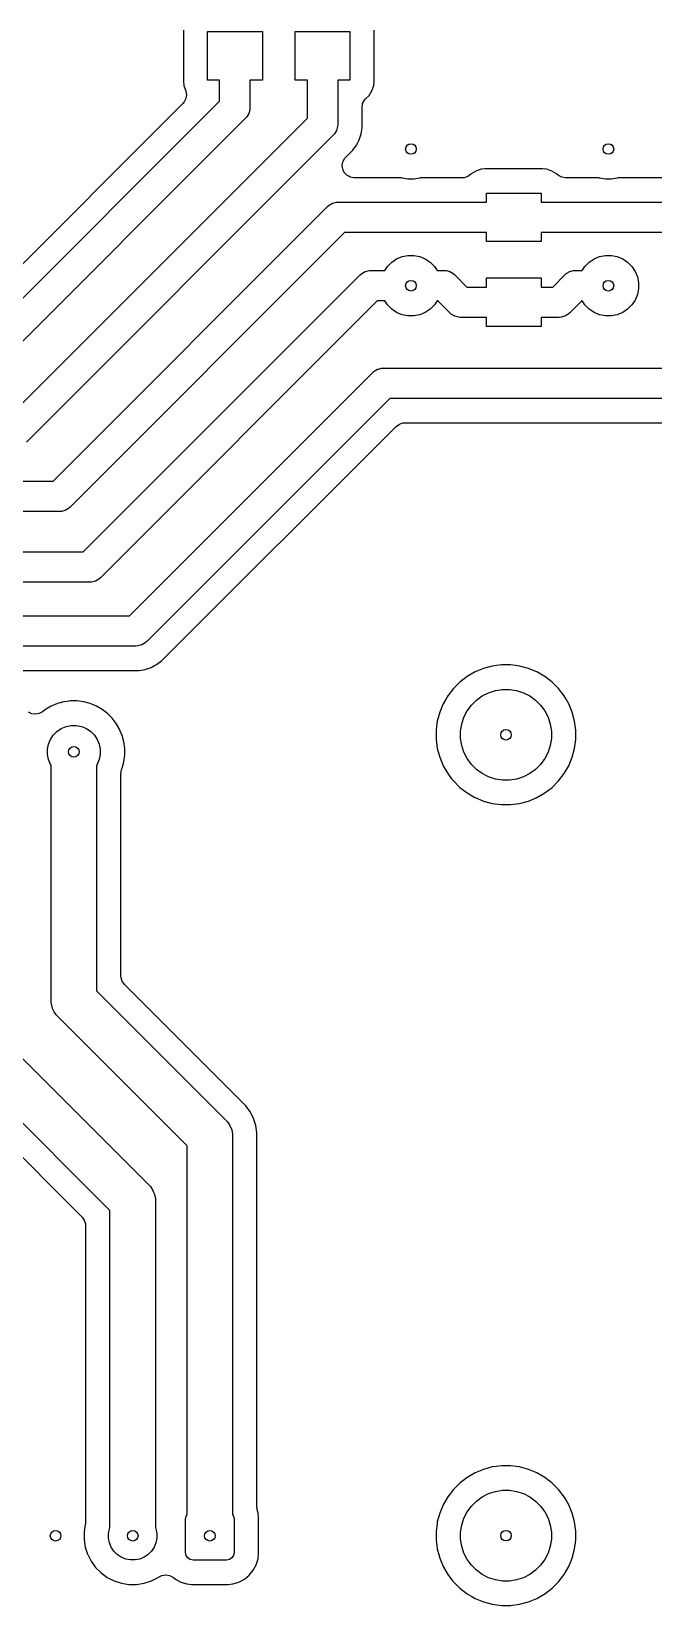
# Model space of a CAD drawing. Extents: x 139 to 278, y -178 to -21.
# Drawn here: x 224.8 to 245.3, y -127.3 to -75.4 of the extents above; entities that cross this region are included whole.
import ezdxf

# ---------------------------------------------------------------- set-up
doc = ezdxf.new("R2010")
doc.units = 0
doc.layers.add('BLACK', color=7, linetype='CONTINUOUS')

msp = doc.modelspace()

# ---------------------------------------------------------------- linework, layer by layer
at = {"layer": 'BLACK', "linetype": 'CONTINUOUS'}
for p, q in [((229.790807, -75.390735), (229.790807, -77.08086)), ((230.591307, -77.035898), (230.591307, -75.435698)), ((230.591307, -75.435698), (232.394707, -75.435698)), ((232.394707, -75.435698), (232.394707, -77.035898)), ((233.472846, -77.035898), (233.472846, -75.435698)), ((233.472846, -75.435698), (235.276246, -75.435698)), ((235.276246, -75.435698), (235.276246, -77.035898)), ((236.076746, -77.080852), (236.076746, -75.390744)), ((229.790807, -77.08086), (229.805938, -77.215149)), ((229.805938, -77.215149), (229.805941, -77.215159)), ((229.805941, -77.215159), (229.869518, -77.396855)), ((230.984993, -77.035898), (230.591307, -77.035898)), ((230.984993, -77.7329), (230.984993, -77.035898)), ((232.394707, -77.035898), (231.984993, -77.035898)), ((231.984993, -77.035898), (231.984993, -77.940007)), ((233.874993, -77.035898), (233.472846, -77.035898)), ((233.874993, -78.292901), (233.874993, -77.035898)), ((235.276246, -77.035898), (234.874993, -77.035898)), ((234.874993, -77.035898), (234.874993, -78.500007)), ((236.002035, -77.38542), (236.061614, -77.215153)), ((236.061614, -77.215153), (236.076746, -77.080852)), ((222.642894, -86.075), (230.984993, -77.7329)), ((229.87505, -77.643388), (229.820886, -77.75586)), ((229.869518, -77.396855), (229.891808, -77.519683)), ((229.891808, -77.519683), (229.87505, -77.643388)), ((235.695021, -77.810702), (235.751695, -77.699474)), ((235.751695, -77.699474), (235.792351, -77.65187)), ((235.792351, -77.65187), (235.906062, -77.53816)), ((235.906062, -77.53816), (236.002035, -77.38542)), ((229.775044, -77.81077), (222.428179, -85.157636)), ((229.820886, -77.75586), (229.775044, -77.81077)), ((231.881661, -78.244396), (231.838546, -78.293561)), ((231.88167, -78.244388), (231.881661, -78.244396)), ((231.946933, -78.131349), (231.88167, -78.244388)), ((231.955851, -78.098066), (231.946933, -78.131349)), ((231.980716, -78.00527), (231.955851, -78.098066)), ((231.984993, -77.940007), (231.980716, -78.005254)), ((231.980716, -78.005254), (231.980716, -78.00527)), ((235.675493, -77.934), (235.695021, -77.810702)), ((235.675493, -78.397655), (235.675493, -77.934)), ((231.838546, -78.293561), (223.203553, -86.928553)), ((224.067894, -88.1), (233.874993, -78.292901)), ((234.836933, -78.691349), (234.77167, -78.804388)), ((234.860776, -78.602365), (234.836933, -78.691349)), ((234.870716, -78.56527), (234.860776, -78.602365)), ((234.874993, -78.500007), (234.870716, -78.565254)), ((234.870716, -78.565254), (234.870716, -78.56527)), ((235.64347, -78.804542), (235.675493, -78.602359)), ((235.675493, -78.602359), (235.675493, -78.397655)), ((234.728546, -78.85356), (224.628553, -88.953553)), ((234.771661, -78.804396), (234.728546, -78.85356)), ((234.77167, -78.804388), (234.771661, -78.804396)), ((235.366959, -79.347226), (235.48728, -79.181618)), ((235.48728, -79.181618), (235.533746, -79.090421)), ((235.533746, -79.090421), (235.580213, -78.999226)), ((235.580213, -78.999226), (235.62347, -78.866096)), ((235.62347, -78.866096), (235.64347, -78.804542)), ((235.024365, -79.837343), (235.035116, -79.785008)), ((235.035116, -79.785008), (235.043479, -79.732208)), ((235.043479, -79.732208), (235.047642, -79.724037)), ((235.047642, -79.724037), (235.049486, -79.715062)), ((235.049486, -79.715062), (235.062514, -79.694848)), ((235.062514, -79.694848), (235.100153, -79.62098)), ((235.100153, -79.62098), (235.111164, -79.606529)), ((235.111164, -79.606529), (235.12507, -79.589114)), ((235.12507, -79.589114), (235.366959, -79.347226)), ((235.023951, -79.855506), (235.025385, -79.846451)), ((235.032312, -79.908297), (235.023951, -79.855506)), ((235.025385, -79.846451), (235.024365, -79.837343)), ((235.03826, -79.961402), (235.032312, -79.908297)), ((235.042044, -79.969749), (235.03826, -79.961402)), ((235.043479, -79.978804), (235.042044, -79.969749)), ((235.067744, -80.026427), (235.043479, -79.978804)), ((235.089812, -80.075095), (235.067744, -80.026427)), ((235.095991, -80.081864), (235.089812, -80.075095)), ((235.100153, -80.090032), (235.095991, -80.081864)), ((235.137946, -80.127825), (235.100153, -80.090032)), ((235.173974, -80.167293), (235.137946, -80.127825)), ((235.181942, -80.171821), (235.173974, -80.167293)), ((235.188425, -80.178304), (235.181942, -80.171821)), ((235.236055, -80.202573), (235.188425, -80.178304)), ((235.282507, -80.228971), (235.236055, -80.202573)), ((235.291482, -80.230814), (235.282507, -80.228971)), ((235.299653, -80.234978), (235.291482, -80.230814)), ((235.352453, -80.24334), (235.299653, -80.234978)), ((235.404788, -80.254092), (235.352453, -80.24334)), ((235.413896, -80.253071), (235.404788, -80.254092)), ((235.422951, -80.254506), (235.413896, -80.253071)), ((236.976746, -80.254506), (235.422951, -80.254506)), ((236.994708, -80.261946), (236.976746, -80.254506)), ((237.186976, -80.300191), (236.994708, -80.261946)), ((237.38301, -80.300191), (237.186976, -80.300191)), ((237.575278, -80.261946), (237.38301, -80.300191)), ((237.59324, -80.254506), (237.575278, -80.261946)), ((238.976344, -80.254506), (237.59324, -80.254506)), ((239.038761, -80.249594), (238.976344, -80.254506)), ((239.157486, -80.211018), (239.038761, -80.249594)), ((239.258476, -80.137644), (239.157486, -80.211018)), ((239.271031, -80.12509), (239.258476, -80.137644)), ((239.271032, -80.125089), (239.271031, -80.125089)), ((239.271031, -80.125089), (239.271031, -80.12509)), ((239.423771, -80.029117), (239.271032, -80.125089)), ((239.594038, -79.969538), (239.423771, -80.029117)), ((239.594041, -79.969537), (239.594038, -79.969538)), ((239.72833, -79.954406), (239.594041, -79.969537)), ((239.728339, -79.954406), (239.72833, -79.954406)), ((241.621647, -79.954406), (239.728339, -79.954406)), ((241.621655, -79.954406), (241.621647, -79.954406)), ((241.755944, -79.969537), (241.621655, -79.954406)), ((241.755946, -79.969537), (241.755944, -79.969537)), ((241.755948, -79.969538), (241.755946, -79.969537)), ((241.926215, -80.029117), (241.755948, -79.969538)), ((242.078955, -80.12509), (241.926215, -80.029117)), ((242.091512, -80.137647), (242.078955, -80.12509)), ((242.139116, -80.178304), (242.091512, -80.137647)), ((242.250344, -80.234978), (242.139116, -80.178304)), ((242.373642, -80.254506), (242.250344, -80.234978)), ((243.476746, -80.254506), (242.373642, -80.254506)), ((243.494708, -80.261946), (243.476746, -80.254506)), ((243.686976, -80.300191), (243.494708, -80.261946)), ((243.88301, -80.300191), (243.686976, -80.300191)), ((244.075278, -80.261946), (243.88301, -80.300191)), ((244.09324, -80.254506), (244.075278, -80.261946)), ((246.476746, -80.254506), (244.09324, -80.254506)), ((239.773293, -81.055006), (239.773293, -80.754906)), ((239.773293, -80.754906), (241.576693, -80.754906)), ((241.576693, -80.754906), (241.576693, -81.055006)), ((225.502894, -90.24), (234.541441, -81.201453)), ((234.541441, -81.201453), (234.590604, -81.158337)), ((234.590604, -81.158337), (234.590613, -81.158329)), ((234.590613, -81.158329), (234.703652, -81.093066)), ((234.703652, -81.093066), (234.829731, -81.059283)), ((234.829731, -81.059283), (234.829746, -81.059283)), ((234.829746, -81.059283), (234.894994, -81.055006)), ((234.894994, -81.055006), (239.773293, -81.055006)), ((241.576693, -81.055006), (249.133293, -81.055006)), ((235.1021, -82.055006), (226.063553, -91.093553)), ((239.773293, -82.055006), (235.1021, -82.055006)), ((239.773293, -82.355106), (239.773293, -82.055006)), ((241.576693, -82.355106), (239.773293, -82.355106)), ((249.133293, -82.055006), (241.576693, -82.055006)), ((241.576693, -82.055006), (241.576693, -82.355106)), ((236.813596, -82.923085), (236.994708, -82.848066)), ((236.994708, -82.848066), (237.186976, -82.809821)), ((237.186976, -82.809821), (237.38301, -82.809821)), ((237.38301, -82.809821), (237.575278, -82.848066)), ((237.575278, -82.848066), (237.75639, -82.923085)), ((243.313596, -82.923085), (243.494708, -82.848066)), ((243.494708, -82.848066), (243.686976, -82.809821)), ((243.686976, -82.809821), (243.88301, -82.809821)), ((243.88301, -82.809821), (244.075278, -82.848066)), ((244.075278, -82.848066), (244.25639, -82.923085)), ((235.61644, -83.451453), (235.665604, -83.408337)), ((235.665604, -83.408337), (235.665613, -83.408329)), ((235.665613, -83.408329), (235.778652, -83.343066)), ((235.778652, -83.343066), (235.904731, -83.309283)), ((235.904731, -83.309283), (235.904746, -83.309283)), ((235.904746, -83.309283), (235.969994, -83.305006)), ((235.969994, -83.305006), (236.422184, -83.305006)), ((236.422184, -83.305006), (236.511983, -83.170613)), ((236.511983, -83.170613), (236.6506, -83.031996)), ((236.6506, -83.031996), (236.813596, -82.923085)), ((237.75639, -82.923085), (237.919386, -83.031996)), ((237.919386, -83.031996), (238.058003, -83.170613)), ((238.058003, -83.170613), (238.147802, -83.305006)), ((238.147802, -83.305006), (238.374993, -83.305006)), ((238.374993, -83.305006), (238.440241, -83.309283)), ((238.440241, -83.309283), (238.440256, -83.309283)), ((238.440256, -83.309283), (238.566335, -83.343066)), ((238.566335, -83.343066), (238.679374, -83.408329)), ((238.679374, -83.408329), (238.679389, -83.408344)), ((238.679389, -83.408344), (238.728546, -83.451453)), ((242.351439, -83.451453), (242.400603, -83.408337)), ((242.400603, -83.408337), (242.400612, -83.408329)), ((242.400612, -83.408329), (242.513651, -83.343066)), ((242.513651, -83.343066), (242.63973, -83.309283)), ((242.63973, -83.309283), (242.639745, -83.309283)), ((242.639745, -83.309283), (242.704993, -83.305006)), ((242.704993, -83.305006), (242.922184, -83.305006)), ((242.922184, -83.305006), (243.011983, -83.170613)), ((243.011983, -83.170613), (243.1506, -83.031996)), ((243.1506, -83.031996), (243.313596, -82.923085)), ((244.25639, -82.923085), (244.419386, -83.031996)), ((244.419386, -83.031996), (244.558003, -83.170613)), ((244.558003, -83.170613), (244.666914, -83.333609)), ((244.666914, -83.333609), (244.741933, -83.514721)), ((226.497894, -92.57), (235.61644, -83.451453)), ((238.728546, -83.451453), (239.1261, -83.849006)), ((239.1261, -83.849006), (239.773293, -83.849006)), ((239.773293, -83.849006), (239.773293, -83.548906)), ((239.773293, -83.548906), (241.576693, -83.548906)), ((241.576693, -83.548906), (241.576693, -83.849006)), ((241.576693, -83.849006), (241.953887, -83.849006)), ((241.953887, -83.849006), (242.351439, -83.451453)), ((244.741933, -83.514721), (244.780178, -83.706989)), ((244.780178, -83.903023), (244.741933, -84.095291)), ((244.780178, -83.706989), (244.780178, -83.903023)), ((236.177101, -84.305006), (227.058553, -93.423553)), ((236.422184, -84.305006), (236.177101, -84.305006)), ((236.511983, -84.439399), (236.422184, -84.305006)), ((236.6506, -84.578016), (236.511983, -84.439399)), ((238.058003, -84.439399), (237.919386, -84.578016)), ((238.147802, -84.305006), (238.058003, -84.439399)), ((238.167887, -84.305006), (238.147802, -84.305006)), ((238.565439, -84.702559), (238.167887, -84.305006)), ((242.9121, -84.305006), (242.514546, -84.702559)), ((242.922184, -84.305006), (242.9121, -84.305006)), ((243.011983, -84.439399), (242.922184, -84.305006)), ((243.1506, -84.578016), (243.011983, -84.439399)), ((244.558003, -84.439399), (244.419386, -84.578016)), ((244.666914, -84.276403), (244.558003, -84.439399)), ((244.741933, -84.095291), (244.666914, -84.276403)), ((236.813596, -84.686927), (236.6506, -84.578016)), ((236.994708, -84.761946), (236.813596, -84.686927)), ((237.186976, -84.800191), (236.994708, -84.761946)), ((237.38301, -84.800191), (237.186976, -84.800191)), ((237.575278, -84.761946), (237.38301, -84.800191)), ((237.75639, -84.686927), (237.575278, -84.761946)), ((237.919386, -84.578016), (237.75639, -84.686927)), ((238.614603, -84.745674), (238.565439, -84.702559)), ((238.614612, -84.745683), (238.614603, -84.745674)), ((238.709023, -84.800191), (238.614612, -84.745683)), ((238.727651, -84.810946), (238.709023, -84.800191)), ((238.85373, -84.844729), (238.727651, -84.810946)), ((238.853745, -84.844729), (238.85373, -84.844729)), ((238.918993, -84.849006), (238.853745, -84.844729)), ((239.773293, -84.849006), (238.918993, -84.849006)), ((239.773293, -85.149106), (239.773293, -84.849006)), ((242.160993, -84.849006), (241.576693, -84.849006)), ((241.576693, -84.849006), (241.576693, -85.149106)), ((242.226241, -84.844729), (242.160993, -84.849006)), ((242.226256, -84.844729), (242.226241, -84.844729)), ((242.352335, -84.810946), (242.226256, -84.844729)), ((242.370963, -84.800191), (242.352335, -84.810946)), ((242.465374, -84.745683), (242.370963, -84.800191)), ((242.465389, -84.745667), (242.465374, -84.745683)), ((242.514546, -84.702559), (242.465389, -84.745667)), ((243.313596, -84.686927), (243.1506, -84.578016)), ((243.494708, -84.761946), (243.313596, -84.686927)), ((243.686976, -84.800191), (243.494708, -84.761946)), ((243.88301, -84.800191), (243.686976, -84.800191)), ((244.075278, -84.761946), (243.88301, -84.800191)), ((244.25639, -84.686927), (244.075278, -84.761946)), ((244.419386, -84.578016), (244.25639, -84.686927)), ((241.576693, -85.149106), (239.773293, -85.149106)), ((236.215301, -86.55092), (236.314737, -86.524277)), ((236.314737, -86.524277), (236.314752, -86.524277)), ((236.314752, -86.524277), (236.38, -86.52)), ((236.38, -86.52), (245.762894, -86.52)), ((228.022894, -94.67), (236.026447, -86.666446)), ((236.026447, -86.666446), (236.075611, -86.62333)), ((236.075611, -86.62333), (236.075619, -86.623323)), ((236.075619, -86.623323), (236.188658, -86.55806)), ((236.188658, -86.55806), (236.215301, -86.55092)), ((236.587107, -87.52), (228.583553, -95.523553)), ((245.97, -87.52), (236.587107, -87.52)), ((229.077219, -96.161966), (236.80182, -88.437363)), ((236.80182, -88.437363), (236.902814, -88.363988)), ((236.902814, -88.363988), (237.021539, -88.325412)), ((237.021539, -88.325412), (237.083956, -88.3205)), ((237.083956, -88.3205), (246.072349, -88.3205)), ((205.385, -90.24), (225.502894, -90.24)), ((225.901342, -91.20194), (225.775263, -91.235723)), ((226.014381, -91.136677), (225.901342, -91.20194)), ((226.014396, -91.136661), (226.014381, -91.136677)), ((226.063553, -91.093553), (226.014396, -91.136661)), ((225.71, -91.24), (205.592107, -91.24)), ((225.775248, -91.235723), (225.71, -91.24)), ((225.775263, -91.235723), (225.775248, -91.235723)), ((206.03, -92.57), (226.497894, -92.57)), ((226.705, -93.57), (206.237107, -93.57)), ((226.770248, -93.565723), (226.705, -93.57)), ((226.770263, -93.565723), (226.770248, -93.565723)), ((226.896342, -93.53194), (226.770263, -93.565723)), ((227.009381, -93.466677), (226.896342, -93.53194)), ((227.009396, -93.466661), (227.009381, -93.466677)), ((227.058553, -93.423553), (227.009396, -93.466661)), ((207.08, -94.67), (228.022894, -94.67)), ((228.23, -95.67), (207.287106, -95.67)), ((228.295248, -95.665723), (228.23, -95.67)), ((228.295263, -95.665723), (228.295248, -95.665723)), ((228.421342, -95.63194), (228.295263, -95.665723)), ((228.423642, -95.630612), (228.421342, -95.63194)), ((228.534381, -95.566677), (228.423642, -95.630612)), ((228.534396, -95.566661), (228.534381, -95.566677)), ((228.583553, -95.523553), (228.534396, -95.566661)), ((228.534535, -96.438477), (228.701938, -96.384084)), ((228.701938, -96.384084), (228.729219, -96.37522)), ((228.729219, -96.37522), (228.846414, -96.315506)), ((228.846414, -96.315506), (228.911611, -96.282287)), ((228.911611, -96.282287), (229.077219, -96.161966)), ((239.964428, -96.330067), (239.673136, -96.408118)), ((240.104203, -96.311666), (239.964428, -96.330067)), ((240.26341, -96.290706), (240.104203, -96.311666)), ((240.564976, -96.290706), (240.26341, -96.290706)), ((240.724183, -96.311666), (240.564976, -96.290706)), ((240.863957, -96.330067), (240.724183, -96.311666)), ((241.155249, -96.408118), (240.863957, -96.330067)), ((207.783957, -96.4705), (228.332349, -96.4705)), ((228.332349, -96.4705), (228.332352, -96.4705)), ((228.332352, -96.4705), (228.534535, -96.438477)), ((238.894118, -96.857882), (238.680869, -97.071131)), ((239.133359, -96.674306), (238.894118, -96.857882)), ((239.394518, -96.523526), (239.133359, -96.674306)), ((239.673136, -96.408118), (239.394518, -96.523526)), ((241.175972, -96.416702), (241.155249, -96.408118)), ((241.433861, -96.523523), (241.175972, -96.416702)), ((241.433864, -96.523524), (241.433861, -96.523523)), ((241.433867, -96.523526), (241.433864, -96.523524)), ((241.695026, -96.674306), (241.433867, -96.523526)), ((241.934267, -96.857882), (241.695026, -96.674306)), ((241.934268, -96.857883), (241.934267, -96.857882)), ((241.934273, -96.857887), (241.934268, -96.857883)), ((242.147512, -97.071126), (241.934273, -96.857887)), ((238.497293, -97.310372), (238.346513, -97.571531)), ((238.680869, -97.071131), (238.497293, -97.310372)), ((239.440021, -97.450597), (239.630445, -97.312246)), ((239.630445, -97.312246), (239.840168, -97.205387)), ((239.840168, -97.205387), (240.064025, -97.132651)), ((240.064025, -97.132651), (240.296504, -97.09583)), ((240.296504, -97.09583), (240.531882, -97.09583)), ((240.531882, -97.09583), (240.764361, -97.132651)), ((240.764361, -97.132651), (240.988218, -97.205387)), ((240.988218, -97.205387), (241.197941, -97.312246)), ((241.197941, -97.312246), (241.388365, -97.450597)), ((242.147515, -97.07113), (242.147512, -97.071126)), ((242.147516, -97.071131), (242.147515, -97.07113)), ((242.331092, -97.310372), (242.147516, -97.071131)), ((242.392385, -97.416535), (242.331092, -97.310372)), ((242.481876, -97.571538), (242.392385, -97.416535)), ((224.801682, -97.897229), (224.689008, -97.843486)), ((224.925449, -97.913524), (224.801682, -97.897229)), ((225.048193, -97.890776), (224.925449, -97.913524)), ((225.1579, -97.83121), (225.048193, -97.890776)), ((225.252142, -97.758895), (225.1579, -97.83121)), ((225.442358, -97.649072), (225.252142, -97.758895)), ((225.645277, -97.56502), (225.442358, -97.649072)), ((225.857434, -97.508173), (225.645277, -97.56502)), ((225.961727, -97.494443), (225.857434, -97.508173)), ((226.075188, -97.479506), (225.961727, -97.494443)), ((226.294824, -97.479506), (226.075188, -97.479506)), ((226.421484, -97.49618), (226.294824, -97.479506)), ((226.512577, -97.508173), (226.421484, -97.49618)), ((226.724734, -97.56502), (226.512577, -97.508173)), ((226.779459, -97.587688), (226.724734, -97.56502)), ((226.927651, -97.649071), (226.779459, -97.587688)), ((227.117861, -97.75889), (226.927651, -97.649071)), ((227.29211, -97.892596), (227.117861, -97.75889)), ((227.447416, -98.047902), (227.29211, -97.892596)), ((238.231105, -97.850149), (238.153054, -98.141441)), ((238.335577, -97.597932), (238.231105, -97.850149)), ((238.34651, -97.571538), (238.335577, -97.597932)), ((238.346513, -97.571531), (238.34651, -97.571537)), ((238.34651, -97.571537), (238.34651, -97.571538)), ((239.028374, -98.017181), (239.135233, -97.807458)), ((239.135233, -97.807458), (239.273584, -97.617034)), ((239.273584, -97.617034), (239.440021, -97.450597)), ((241.388365, -97.450597), (241.554802, -97.617034)), ((241.554802, -97.617034), (241.693153, -97.807458)), ((241.693153, -97.807458), (241.800012, -98.017181)), ((242.59728, -97.850148), (242.481876, -97.571538)), ((242.675331, -98.141438), (242.59728, -97.850148)), ((225.629912, -98.478622), (225.772534, -98.383325)), ((225.772534, -98.383325), (225.931007, -98.317683)), ((225.931007, -98.317683), (226.099241, -98.284219)), ((226.099241, -98.284219), (226.270771, -98.284219)), ((226.270771, -98.284219), (226.439005, -98.317683)), ((226.439005, -98.317683), (226.597478, -98.383325)), ((226.597478, -98.383325), (226.7401, -98.478622)), ((227.581122, -98.222151), (227.447416, -98.047902)), ((227.690941, -98.412361), (227.581122, -98.222151)), ((227.702565, -98.440423), (227.690941, -98.412361)), ((227.774992, -98.615279), (227.702565, -98.440423)), ((238.142429, -98.222151), (238.113693, -98.440423)), ((238.113693, -98.440423), (238.113693, -98.741989)), ((238.153054, -98.141441), (238.142429, -98.222151)), ((238.918817, -98.473517), (238.955638, -98.241038)), ((238.955638, -98.241038), (239.028374, -98.017181)), ((241.800012, -98.017181), (241.872748, -98.241038)), ((241.872748, -98.241038), (241.909569, -98.473517)), ((242.714693, -98.440423), (242.675331, -98.141438)), ((242.714693, -98.741989), (242.714693, -98.440423)), ((225.314219, -99.069241), (225.347683, -98.901007)), ((225.347683, -98.901007), (225.413325, -98.742534)), ((225.413325, -98.742534), (225.508622, -98.599912)), ((225.508622, -98.599912), (225.629912, -98.478622)), ((226.7401, -98.478622), (226.86139, -98.599912)), ((226.86139, -98.599912), (226.956687, -98.742534)), ((226.956687, -98.742534), (227.022329, -98.901007)), ((227.022329, -98.901007), (227.055793, -99.069241)), ((227.831838, -98.827431), (227.774992, -98.615279)), ((227.860506, -99.045188), (227.831838, -98.827431)), ((238.113693, -98.741989), (238.153055, -99.040974)), ((238.918817, -98.708895), (238.918817, -98.473517)), ((238.955638, -98.941374), (238.918817, -98.708895)), ((239.028374, -99.165231), (238.955638, -98.941374)), ((241.872748, -98.941374), (241.800012, -99.165231)), ((241.909569, -98.708895), (241.872748, -98.941374)), ((241.909569, -98.473517), (241.909569, -98.708895)), ((242.675331, -99.040974), (242.714693, -98.741989)), ((225.314219, -99.240771), (225.314219, -99.069241)), ((225.347683, -99.409005), (225.314219, -99.240771)), ((225.413325, -99.567478), (225.347683, -99.409005)), ((227.022329, -99.409005), (226.956687, -99.567478)), ((227.055793, -99.240771), (227.022329, -99.409005)), ((227.055793, -99.069241), (227.055793, -99.240771)), ((227.774992, -99.694733), (227.831838, -99.482581)), ((227.831838, -99.482581), (227.860506, -99.264824)), ((227.860506, -99.264824), (227.860506, -99.045188)), ((238.153055, -99.040974), (238.231106, -99.332264)), ((238.231106, -99.332264), (238.34651, -99.610874)), ((239.135233, -99.374954), (239.028374, -99.165231)), ((239.273584, -99.565378), (239.135233, -99.374954)), ((241.693153, -99.374954), (241.554802, -99.565378)), ((241.800012, -99.165231), (241.693153, -99.374954)), ((242.481876, -99.610874), (242.59728, -99.332264)), ((242.59728, -99.332264), (242.675331, -99.040974)), ((225.435006, -99.599925), (225.413325, -99.567478)), ((225.435006, -107.335006), (225.435006, -99.599925)), ((226.956687, -99.567478), (226.935006, -99.599925)), ((226.935006, -99.599925), (226.935006, -107.024346)), ((227.735506, -99.869427), (227.755034, -99.746129)), ((227.735506, -106.527496), (227.735506, -99.869427)), ((227.755034, -99.746129), (227.765879, -99.716733)), ((227.765879, -99.716733), (227.774992, -99.694733)), ((238.34651, -99.610874), (238.346511, -99.610877)), ((238.346511, -99.610877), (238.346513, -99.61088)), ((238.346513, -99.61088), (238.497293, -99.872039)), ((238.497293, -99.872039), (238.624027, -100.037202)), ((239.440021, -99.731815), (239.273584, -99.565378)), ((239.630445, -99.870166), (239.440021, -99.731815)), ((239.840168, -99.977025), (239.630445, -99.870166)), ((240.064025, -100.049761), (239.840168, -99.977025)), ((240.988218, -99.977025), (240.764361, -100.049761)), ((241.197941, -99.870166), (240.988218, -99.977025)), ((241.388365, -99.731815), (241.197941, -99.870166)), ((241.554802, -99.565378), (241.388365, -99.731815)), ((242.147512, -100.111286), (242.331093, -99.872038)), ((242.331093, -99.872038), (242.481876, -99.610874)), ((238.624027, -100.037202), (238.680874, -100.111286)), ((238.680874, -100.111286), (238.894113, -100.324525)), ((238.894113, -100.324525), (238.894117, -100.324528)), ((238.894117, -100.324528), (238.894118, -100.324529)), ((238.894118, -100.324529), (239.133359, -100.508105)), ((239.133359, -100.508105), (239.392606, -100.657781)), ((240.296504, -100.086582), (240.064025, -100.049761)), ((240.531882, -100.086582), (240.296504, -100.086582)), ((240.764361, -100.049761), (240.531882, -100.086582)), ((241.433861, -100.658889), (241.695025, -100.508106)), ((241.695025, -100.508106), (241.934273, -100.324525)), ((241.934273, -100.324525), (242.147512, -100.111286)), ((239.392606, -100.657781), (239.394525, -100.658889)), ((239.394525, -100.658889), (239.673135, -100.774293)), ((239.673135, -100.774293), (239.964425, -100.852344)), ((239.964425, -100.852344), (240.26341, -100.891706)), ((240.26341, -100.891706), (240.263416, -100.891706)), ((240.263416, -100.891706), (240.56497, -100.891706)), ((240.56497, -100.891706), (240.564976, -100.891706)), ((240.564976, -100.891706), (240.863961, -100.852344)), ((240.863961, -100.852344), (241.155251, -100.774293)), ((241.155251, -100.774293), (241.433861, -100.658889)), ((227.740418, -106.589913), (227.735506, -106.527496)), ((227.778994, -106.708638), (227.740418, -106.589913)), ((227.85237, -106.809632), (227.778994, -106.708638)), ((226.935006, -107.024346), (231.195323, -111.284663)), ((231.675076, -110.632338), (227.85237, -106.809632)), ((225.438617, -107.408519), (225.435006, -107.335006)), ((225.4673, -107.552719), (225.438617, -107.408519)), ((225.488044, -107.602798), (225.4673, -107.552719)), ((225.523565, -107.688554), (225.488044, -107.602798)), ((225.540585, -107.714026), (225.523565, -107.688554)), ((225.605248, -107.810801), (225.540585, -107.714026)), ((225.654676, -107.865336), (225.605248, -107.810801)), ((229.914993, -112.125653), (225.654676, -107.865336)), ((224.395006, -109.154346), (228.655323, -113.414663)), ((227.374993, -114.255653), (223.114676, -109.995336)), ((222.462351, -110.475089), (226.457631, -114.470369)), ((231.847647, -110.804909), (231.675076, -110.632337)), ((231.675076, -110.632337), (231.675076, -110.632338)), ((231.847657, -110.804921), (231.847647, -110.804909)), ((231.991096, -111.002349), (231.847657, -110.804921)), ((231.195323, -111.284663), (231.244751, -111.339198)), ((231.244751, -111.339198), (231.326434, -111.461445)), ((231.991097, -111.002351), (231.991096, -111.002349)), ((231.991099, -111.002354), (231.991097, -111.002351)), ((232.101897, -111.219808), (231.991099, -111.002354)), ((232.136435, -111.326106), (232.101897, -111.219808)), ((232.177314, -111.451917), (232.136435, -111.326106)), ((231.326434, -111.461445), (231.382698, -111.597279)), ((231.382698, -111.597279), (231.411382, -111.74148)), ((231.411382, -111.74148), (231.414993, -111.814993)), ((231.414993, -111.814993), (231.414993, -124.272984)), ((232.215492, -111.692959), (232.177314, -111.451917)), ((232.215493, -111.692965), (232.215492, -111.692959)), ((232.215493, -124.035164), (232.215493, -111.692965)), ((229.914993, -124.272984), (229.914993, -112.125653)), ((228.655323, -113.414663), (228.704751, -113.469198)), ((228.704751, -113.469198), (228.786434, -113.591445)), ((228.786434, -113.591445), (228.842698, -113.727279)), ((228.842698, -113.727279), (228.871382, -113.87148)), ((228.871382, -113.87148), (228.874993, -113.944993)), ((228.874993, -113.944993), (228.874993, -124.695232)), ((226.457631, -114.470369), (226.531005, -114.57136)), ((227.374993, -124.695232), (227.374993, -114.255653)), ((226.531005, -114.57136), (226.569581, -114.690085)), ((226.569581, -114.690085), (226.574493, -114.752502)), ((226.574493, -114.752502), (226.574493, -124.498886)), ((239.673136, -122.778118), (239.394518, -122.893526)), ((239.964428, -122.700067), (239.673136, -122.778118)), ((240.09411, -122.682994), (239.964428, -122.700067)), ((240.26341, -122.660706), (240.09411, -122.682994)), ((240.564976, -122.660706), (240.26341, -122.660706)), ((240.751919, -122.685317), (240.564976, -122.660706)), ((240.863957, -122.700067), (240.751919, -122.685317)), ((241.155249, -122.778118), (240.863957, -122.700067)), ((241.155252, -122.778119), (241.155249, -122.778118)), ((241.433861, -122.893523), (241.155251, -122.778119)), ((241.155251, -122.778119), (241.155252, -122.778119)), ((238.894118, -123.227882), (238.680869, -123.441131)), ((239.133359, -123.044306), (238.894118, -123.227882)), ((239.394518, -122.893526), (239.133359, -123.044306)), ((241.433864, -122.893524), (241.433861, -122.893523)), ((241.433867, -122.893526), (241.433864, -122.893524)), ((241.695026, -123.044306), (241.433867, -122.893526)), ((241.934267, -123.227882), (241.695026, -123.044306)), ((241.934268, -123.227883), (241.934267, -123.227882)), ((241.934273, -123.227887), (241.934268, -123.227883)), ((242.147512, -123.441126), (241.934273, -123.227887)), ((238.497293, -123.680372), (238.346513, -123.941531)), ((238.680869, -123.441131), (238.497293, -123.680372)), ((239.273584, -123.987034), (239.440021, -123.820597)), ((239.440021, -123.820597), (239.630445, -123.682246)), ((239.630445, -123.682246), (239.840168, -123.575387)), ((239.840168, -123.575387), (240.064025, -123.502651)), ((240.064025, -123.502651), (240.296504, -123.46583)), ((240.296504, -123.46583), (240.531882, -123.46583)), ((240.531882, -123.46583), (240.764361, -123.502651)), ((240.764361, -123.502651), (240.988218, -123.575387)), ((240.988218, -123.575387), (241.197941, -123.682246)), ((241.197941, -123.682246), (241.388365, -123.820597)), ((241.388365, -123.820597), (241.554802, -123.987034)), ((242.147515, -123.44113), (242.147512, -123.441126)), ((242.147516, -123.441131), (242.147515, -123.44113)), ((242.331092, -123.680372), (242.147516, -123.441131)), ((242.373479, -123.753788), (242.331092, -123.680372)), ((242.481876, -123.941538), (242.373479, -123.753788)), ((229.864993, -124.415006), (229.884023, -124.319335)), ((229.884023, -124.319335), (229.914993, -124.272984)), ((231.414993, -124.272984), (231.445963, -124.319335)), ((231.445963, -124.319335), (231.464993, -124.415006)), ((232.217502, -124.048715), (232.215493, -124.035164)), ((232.216349, -124.061282), (232.217502, -124.048715)), ((232.219353, -124.107074), (232.216349, -124.061282)), ((232.250293, -124.209072), (232.219353, -124.107074)), ((232.265493, -124.363398), (232.250293, -124.209072)), ((232.265493, -124.810423), (232.265493, -124.363398)), ((238.231105, -124.220149), (238.153054, -124.511441)), ((238.346513, -123.941531), (238.231105, -124.220149)), ((239.028374, -124.387181), (239.135233, -124.177458)), ((239.135233, -124.177458), (239.273584, -123.987034)), ((241.554802, -123.987034), (241.693153, -124.177458)), ((241.693153, -124.177458), (241.800012, -124.387181)), ((242.59728, -124.220148), (242.481876, -123.941538)), ((242.675331, -124.511438), (242.59728, -124.220148)), ((226.563903, -124.590221), (226.524493, -124.839044)), ((226.524493, -124.839044), (226.524493, -125.090968)), ((226.563904, -124.590216), (226.563903, -124.590221)), ((226.566356, -124.574738), (226.563904, -124.590216)), ((226.574493, -124.498886), (226.565531, -124.574607)), ((226.565531, -124.574607), (226.566356, -124.574738)), ((227.328845, -124.886592), (227.359441, -124.732778)), ((227.328845, -125.04342), (227.328845, -124.886592)), ((227.359441, -124.732778), (227.374993, -124.695232)), ((228.874993, -124.695232), (228.890545, -124.732778)), ((228.890545, -124.732778), (228.921141, -124.886592)), ((228.921141, -124.886592), (228.921141, -125.04342)), ((229.864993, -125.515006), (229.864993, -124.415006)), ((231.464993, -124.415006), (231.464993, -125.515006)), ((232.265493, -125.566614), (232.265493, -124.810423)), ((238.144721, -124.574738), (238.113693, -124.810423)), ((238.113693, -124.810423), (238.113693, -125.111989)), ((238.153054, -124.511441), (238.144721, -124.574738)), ((238.918817, -124.843517), (238.955638, -124.611038)), ((238.918817, -125.078895), (238.918817, -124.843517)), ((238.955638, -124.611038), (239.028374, -124.387181)), ((241.800012, -124.387181), (241.872748, -124.611038)), ((241.872748, -124.611038), (241.909569, -124.843517)), ((241.909569, -124.843517), (241.909569, -125.078895)), ((242.714693, -124.810423), (242.675331, -124.511438)), ((242.714693, -125.111989), (242.714693, -124.810423)), ((226.524493, -125.090968), (226.563903, -125.339791)), ((226.563903, -125.339791), (226.563904, -125.339796)), ((226.563904, -125.339796), (226.637601, -125.566609)), ((227.359441, -125.197234), (227.328845, -125.04342)), ((227.419456, -125.342123), (227.359441, -125.197234)), ((227.506585, -125.472521), (227.419456, -125.342123)), ((228.83053, -125.342123), (228.743401, -125.472521)), ((228.890545, -125.197234), (228.83053, -125.342123)), ((228.921141, -125.04342), (228.890545, -125.197234)), ((238.113693, -125.111989), (238.138304, -125.298932)), ((238.138304, -125.298932), (238.153054, -125.41097)), ((238.153054, -125.41097), (238.19818, -125.579385)), ((238.955638, -125.311374), (238.918817, -125.078895)), ((239.028374, -125.535231), (238.955638, -125.311374)), ((241.872748, -125.311374), (241.800012, -125.535231)), ((241.909569, -125.078895), (241.872748, -125.311374)), ((242.59728, -125.702264), (242.675331, -125.410974)), ((242.675331, -125.410974), (242.714693, -125.111989)), ((226.637601, -125.566609), (226.641752, -125.579385)), ((226.641752, -125.579385), (226.756123, -125.803851)), ((226.756123, -125.803851), (226.9042, -126.007662)), ((227.617478, -125.583414), (227.506585, -125.472521)), ((227.747876, -125.670543), (227.617478, -125.583414)), ((227.892765, -125.730558), (227.747876, -125.670543)), ((228.046579, -125.761154), (227.892765, -125.730558)), ((228.203407, -125.761154), (228.046579, -125.761154)), ((228.357221, -125.730558), (228.203407, -125.761154)), ((228.50211, -125.670543), (228.357221, -125.730558)), ((228.632508, -125.583414), (228.50211, -125.670543)), ((228.743401, -125.472521), (228.632508, -125.583414)), ((229.884023, -125.610677), (229.864993, -125.515006)), ((229.938216, -125.691783), (229.884023, -125.610677)), ((230.019322, -125.745976), (229.938216, -125.691783)), ((230.114993, -125.765006), (230.019322, -125.745976)), ((231.214993, -125.765006), (230.114993, -125.765006)), ((231.310664, -125.745976), (231.214993, -125.765006)), ((231.39177, -125.691783), (231.310664, -125.745976)), ((231.445963, -125.610677), (231.39177, -125.691783)), ((231.464993, -125.515006), (231.445963, -125.610677)), ((232.092678, -126.101456), (232.190225, -125.91896)), ((232.190225, -125.91896), (232.250293, -125.72094)), ((232.250293, -125.72094), (232.265493, -125.566614)), ((238.19818, -125.579385), (238.231106, -125.702264)), ((238.231106, -125.702264), (238.34651, -125.980874)), ((239.135233, -125.744954), (239.028374, -125.535231)), ((239.273584, -125.935378), (239.135233, -125.744954)), ((239.440021, -126.101815), (239.273584, -125.935378)), ((241.554802, -125.935378), (241.388365, -126.101815)), ((241.693153, -125.744954), (241.554802, -125.935378)), ((241.800012, -125.535231), (241.693153, -125.744954)), ((242.481876, -125.980874), (242.59728, -125.702264)), ((226.9042, -126.007662), (227.082337, -126.185799)), ((227.082337, -126.185799), (227.286148, -126.333876)), ((227.286148, -126.333876), (227.510614, -126.448247)), ((227.510614, -126.448247), (227.750208, -126.526096)), ((228.499778, -126.526096), (228.739372, -126.448247)), ((228.739372, -126.448247), (228.963838, -126.333876)), ((228.963838, -126.333876), (228.968885, -126.330208)), ((228.968885, -126.330208), (228.975981, -126.325054)), ((228.975981, -126.325054), (229.087209, -126.26838)), ((229.087209, -126.26838), (229.210507, -126.248851)), ((229.210507, -126.248851), (229.333804, -126.268379)), ((229.333804, -126.268379), (229.445033, -126.325052)), ((229.445033, -126.325052), (229.463629, -126.339419)), ((229.463629, -126.339419), (229.528533, -126.392683)), ((229.528533, -126.392683), (229.528543, -126.392691)), ((229.528543, -126.392691), (229.711039, -126.490238)), ((231.618947, -126.490238), (231.801443, -126.392691)), ((231.801443, -126.392691), (231.961403, -126.261416)), ((231.961403, -126.261416), (232.092678, -126.101456)), ((238.34651, -125.980874), (238.346511, -125.980877)), ((238.346511, -125.980877), (238.346513, -125.98088)), ((238.346513, -125.98088), (238.497293, -126.242039)), ((238.497293, -126.242039), (238.655522, -126.448247)), ((238.655522, -126.448247), (238.680874, -126.481286)), ((239.630445, -126.240166), (239.440021, -126.101815)), ((239.840168, -126.347025), (239.630445, -126.240166)), ((240.064025, -126.419761), (239.840168, -126.347025)), ((240.296504, -126.456582), (240.064025, -126.419761)), ((240.531882, -126.456582), (240.296504, -126.456582)), ((240.764361, -126.419761), (240.531882, -126.456582)), ((240.988218, -126.347025), (240.764361, -126.419761)), ((241.197941, -126.240166), (240.988218, -126.347025)), ((241.388365, -126.101815), (241.197941, -126.240166)), ((242.147512, -126.481286), (242.331093, -126.242038)), ((242.331093, -126.242038), (242.481876, -125.980874)), ((227.750208, -126.526096), (227.999031, -126.565506)), ((227.999031, -126.565506), (227.999034, -126.565506)), ((227.999034, -126.565506), (228.250952, -126.565506)), ((228.250952, -126.565506), (228.250955, -126.565506)), ((228.250955, -126.565506), (228.499778, -126.526096)), ((229.711039, -126.490238), (229.909059, -126.550306)), ((229.909059, -126.550306), (230.063385, -126.565506)), ((230.063385, -126.565506), (230.06339, -126.565506)), ((230.06339, -126.565506), (231.266596, -126.565506)), ((231.266596, -126.565506), (231.266601, -126.565506)), ((231.266601, -126.565506), (231.420927, -126.550306)), ((231.420927, -126.550306), (231.618947, -126.490238)), ((238.680874, -126.481286), (238.894113, -126.694525)), ((238.894113, -126.694525), (238.894117, -126.694528)), ((238.894117, -126.694528), (238.894118, -126.694529)), ((238.894118, -126.694529), (239.133359, -126.878105)), ((239.133359, -126.878105), (239.28442, -126.96532)), ((239.28442, -126.96532), (239.394525, -127.028889)), ((241.433861, -127.028889), (241.695025, -126.878106)), ((241.695025, -126.878106), (241.934273, -126.694525)), ((241.934273, -126.694525), (242.147512, -126.481286)), ((239.394525, -127.028889), (239.673135, -127.144293)), ((239.673135, -127.144293), (239.964425, -127.222344)), ((239.964425, -127.222344), (240.26341, -127.261706)), ((240.26341, -127.261706), (240.263416, -127.261706)), ((240.263416, -127.261706), (240.56497, -127.261706)), ((240.56497, -127.261706), (240.564976, -127.261706)), ((240.564976, -127.261706), (240.863961, -127.222344)), ((240.863961, -127.222344), (241.155251, -127.144293)), ((241.155251, -127.144293), (241.433861, -127.028889))]:
    msp.add_line(p, q, dxfattribs=at)
at = {"layer": 'BLACK'}
for centre in [(237.284993, -79.305006), (237.284993, -79.305006), (243.784993, -79.305006), (243.784993, -79.305006), (237.284993, -83.805006), (237.284993, -83.805006), (243.784993, -83.805006), (243.784993, -83.805006), (240.414193, -98.591206), (240.414193, -98.591206), (226.185006, -99.155006), (226.185006, -99.155006), (225.584993, -124.965006), (225.584993, -124.965006), (228.124993, -124.965006), (228.124993, -124.965006), (230.664993, -124.965006), (230.664993, -124.965006), (240.414193, -124.961206), (240.414193, -124.961206)]:
    msp.add_circle(centre, 0.175, dxfattribs=at)
at = {"layer": 'WHITE'}
for centre in [(237.284993, -79.305006), (243.784993, -79.305006), (237.284993, -83.805006), (243.784993, -83.805006), (240.414193, -98.591206), (226.185006, -99.155006), (225.584993, -124.965006), (228.124993, -124.965006), (230.664993, -124.965006), (240.414193, -124.961206)]:
    msp.add_circle(centre, 0.175, dxfattribs=at)

doc.saveas('drawing.dxf')
